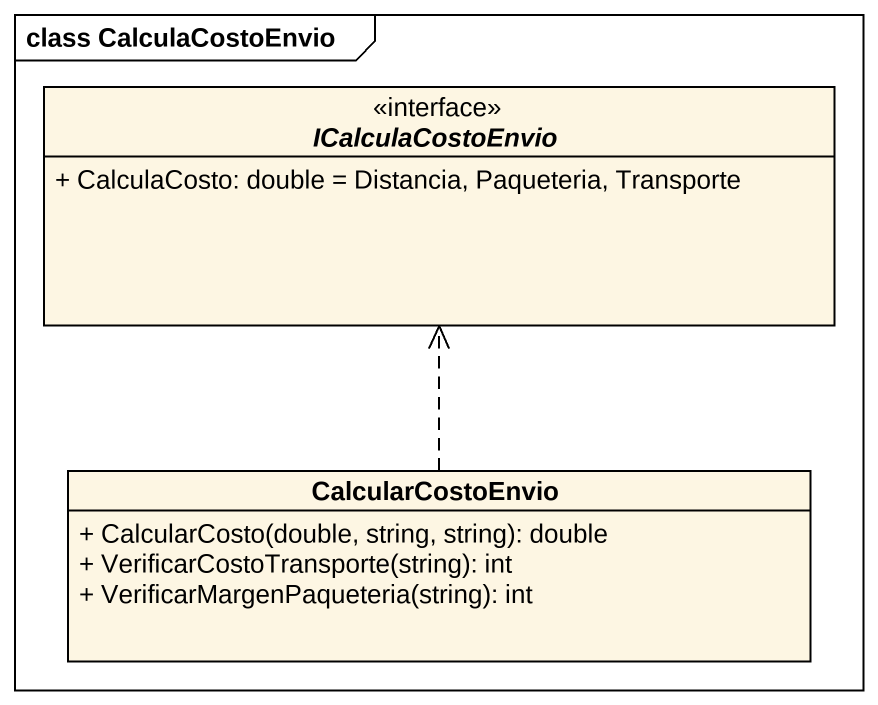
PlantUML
@startuml
mainframe class CalculaCostoEnvio
hide circle
hide empty members
skinparam classAttributeIconSize 0
interface ICalculaCostoEnvio {
  + CalculaCosto: double = Distancia, Paqueteria, Transporte
}
class CalcularCostoEnvio {
  + CalcularCosto(double, string, string): double
  + VerificarCostoTransporte(string): int
  + VerificarMargenPaqueteria(string): int
}
CalcularCostoEnvio .up.> ICalculaCostoEnvio
@enduml
